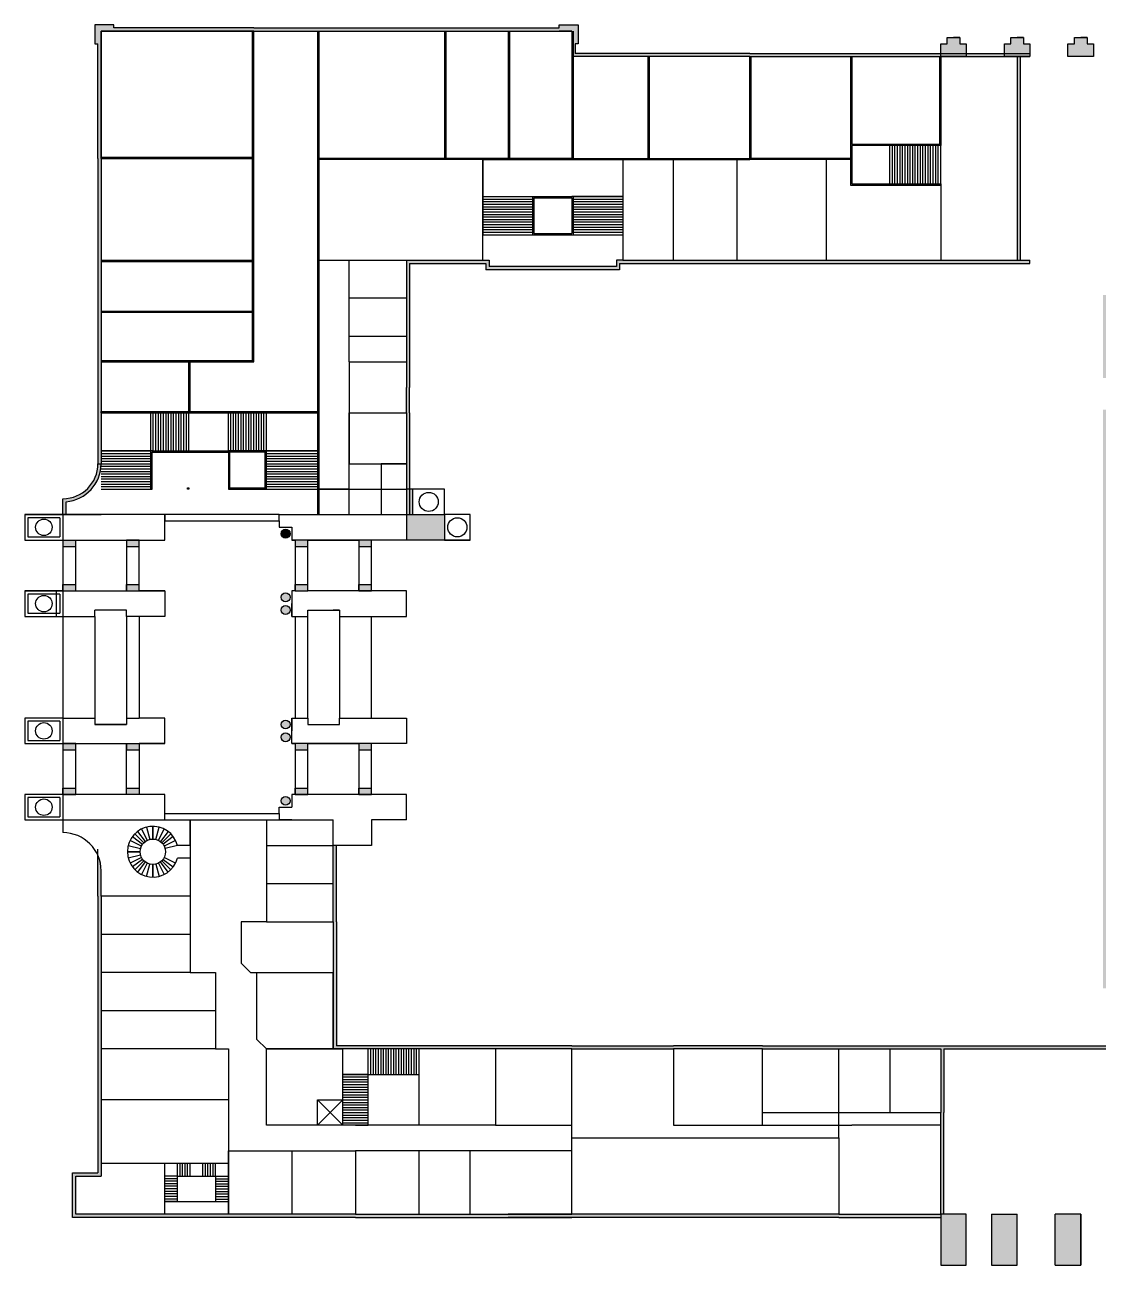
# Model space of a CAD drawing. Header units: millimetres. Extents: x -1894 to 190020, y -95300 to 20950.
# Drawn here: x -1894 to 82481, y -95300 to 2200 of the extents above; entities that cross this region are included whole.
import ezdxf

# ---------------------------------------------------------------- set-up
doc = ezdxf.new("R2010")
doc.units = ezdxf.units.MM

msp = doc.modelspace()

# ---------------------------------------------------------------- hatches: boundary and pattern name
h = msp.add_hatch(color=256)
h.dxf.hatch_style = 1
h.paths.add_polyline_path([(41606, 2200), (40106, 2200), (40106, 1950), (36106, 1950), (31106, 1950), (21106, 1950), (16106, 1950), (5106, 1950), (5106, 2200), (3606, 2200), (3606, 700), (3856, 700), (3856, -8300), (3856, -16300), (3856, -20300), (3856, -24300), (3856, -28300), (3856, -32300), (3856, -33499, 0.103148), (4106, -32300), (4106, -28300), (4106, -24300), (4106, -20300), (4106, -16300), (4106, -8300), (4106, 1700), (5106, 1700), (6106, 1700), (16106, 1700), (21106, 1700), (31106, 1700), (36106, 1700), (41106, 1700), (41106, -300), (47106, -300), (55106, -300), (63106, -300), (70106, -300), (70106, -50), (63106, -50), (55106, -50), (47106, -50), (41356, -50), (41356, 700), (41606, 700)])
h = msp.add_hatch(color=256)
h.dxf.hatch_style = 1
h.paths.add_polyline_path([(72106, 700), (71606, 700), (71606, 1200), (71106, 1200), (70606, 1200), (70606, 700), (70106, 700), (70106, -300), (72106, -300)])
h.paths.add_polyline_path([(77106, 700), (76606, 700), (76606, 1200), (76106, 1200), (75606, 1200), (75606, 700), (75106, 700), (75106, -300), (77106, -300)])
h.paths.add_polyline_path([(82106, 700), (81606, 700), (81606, 1200), (81106, 1200), (80606, 1200), (80606, 700), (80106, 700), (80106, -300), (82106, -300)])
h.paths.add_polyline_path([(87106, 700), (86606, 700), (86606, 1200), (86106, 1200), (85606, 1200), (85606, 700), (85106, 700), (85106, -300), (87106, -300)])
h = msp.add_hatch(color=256)
h.dxf.hatch_style = 1
h.paths.add_polyline_path([(76356, -300), (76106, -300), (76106, -16300), (76356, -16300)])
h.paths.add_polyline_path([(87106, -300), (86856, -300), (86856, -19050), (82856, -19050), (82856, -22300), (82856, -25550), (97356, -25550), (97356, -19300), (97356, -12550), (113106, -12550), (113856, -12550), (113856, -16550), (116106, -16550), (116106, -16300), (114106, -16300), (114106, -12300), (110106, -12300), (97106, -12300), (97106, -19300), (97106, -25300), (83106, -25300), (83106, -19300), (86856, -19300), (87106, -19300)])
h.paths.add_polyline_path([(77106, -16300), (70106, -16300), (61106, -16300), (54106, -16300), (49106, -16300), (45106, -16300), (44606, -16300), (44606, -16800), (34606, -16800), (34606, -16300), (28356, -16300), (28106, -16300), (28106, -19300), (28106, -22300), (28106, -24300), (28106, -26300), (28106, -28300), (28106, -34300), (28356, -34300), (28356, -28300), (28356, -26300), (28356, -24300), (28356, -22300), (28356, -19300), (28356, -16550), (34356, -16550), (34356, -17050), (44856, -17050), (44856, -16550), (49106, -16550), (54106, -16550), (61106, -16550), (70106, -16550), (77106, -16550)])
h = msp.add_hatch(color=256)
h.dxf.hatch_style = 1
h.paths.add_polyline_path([(75106, -50), (72106, -50), (72106, -300), (75106, -300)])
h = msp.add_hatch(color=256)
h.dxf.hatch_style = 1
h.paths.add_polyline_path([(22606, -68300), (22606, -62300), (22356, -62300), (22356, -68300), (22356, -78300), (23106, -78300), (25106, -78300), (41106, -78300), (49106, -78300), (56106, -78300), (63106, -78300), (67106, -78300), (70106, -78300), (70106, -83300), (70106, -84300), (70106, -91300), (70356, -91300), (70356, -84300), (70356, -83300), (70356, -78300), (84856, -78300), (84856, -91300), (85106, -91300), (85106, -86300), (85106, -78300), (85106, -76300), (85106, -73300), (83106, -73300), (83106, -71300), (83106, -59300), (83106, -54300), (83106, -48300), (83106, -43300), (83106, -37300), (83106, -31300), (83106, -30400), (83106, -30300), (83106, -28300), (91106, -28300), (97106, -28300), (97106, -31300), (97106, -37300), (97106, -43300), (97106, -48300), (97106, -54300), (97106, -59300), (97106, -65300), (97106, -71300), (97106, -73300), (97106, -78300), (97106, -80300), (109106, -80300), (113106, -80300), (113106, -79300), (113106, -77007, 11.742018), (112856, -77050), (112856, -80050), (109106, -80050), (97356, -80050), (97356, -73300), (97356, -71300), (97356, -59300), (97356, -54300), (97356, -48300), (97356, -43300), (97356, -37300), (97356, -31300), (97356, -28050), (91106, -28050), (82856, -28050), (82856, -30300), (82856, -30400), (82856, -31300), (82856, -37300), (82856, -43300), (82856, -48300), (82856, -54300), (82856, -59300), (82856, -71300), (82856, -73550), (84856, -73550), (84856, -76300), (84856, -78050), (70106, -78050), (63106, -78050), (56106, -78050), (49106, -78050), (41106, -78050), (22606, -78050)])
h = msp.add_hatch(color=256)
h.dxf.hatch_style = 1
h.paths.add_polyline_path([(4106, -32300), (3856, -32300, -0.414214), (1106, -35050), (1106, -36300), (1356, -36300), (1356, -35290, 0.389983)])
h = msp.add_hatch(color=256)
h.dxf.hatch_style = 1
h.paths.add_polyline_path([(28356, -34300), (28106, -34300), (28106, -36300), (28356, -36300)])
h = msp.add_hatch(color=256)
h.dxf.hatch_style = 1
h.paths.add_polyline_path([(28606, -34300), (28356, -34300), (28356, -36300), (28606, -36300)])
h.paths.add_polyline_path([(31106, -36300), (28106, -36300), (28106, -38300), (31106, -38300)])
h = msp.add_hatch(color=256)
h.dxf.hatch_style = 1
h.paths.add_polyline_path([(18956, -37800, 1), (18256, -37800, 1)])
h.paths.add_polyline_path([(18256, -42800, 1), (18956, -42800, 1)])
h.paths.add_polyline_path([(18956, -43800, 1), (18256, -43800, 1)])
h.paths.add_polyline_path([(18956, -53800, 1), (18256, -53800, 1)])
h.paths.add_polyline_path([(18256, -52800, 1), (18956, -52800, 1)])
h.paths.add_polyline_path([(18956, -58800, 1), (18256, -58800, 1)])
h.paths.add_polyline_path([(20356, -57800), (19356, -57800), (19356, -58300), (20356, -58300)])
h.paths.add_polyline_path([(25356, -57800), (24356, -57800), (24356, -58300), (25356, -58300)])
h.paths.add_polyline_path([(25356, -54300), (24356, -54300), (24356, -54800), (25356, -54800)])
h.paths.add_polyline_path([(20356, -54300), (19356, -54300), (19356, -54800), (20356, -54800)])
h.paths.add_polyline_path([(20356, -41800), (19356, -41800), (19356, -42300), (20356, -42300)])
h.paths.add_polyline_path([(20356, -38300), (19356, -38300), (19356, -38800), (20356, -38800)])
h.paths.add_polyline_path([(25356, -38300), (24356, -38300), (24356, -38800), (25356, -38800)])
h.paths.add_polyline_path([(25356, -41800), (24356, -41800), (24356, -42300), (25356, -42300)])
h.paths.add_polyline_path([(7106, -41800), (6106, -41800), (6106, -42300), (7106, -42300)])
h.paths.add_polyline_path([(7106, -38300), (6106, -38300), (6106, -38800), (7106, -38800)])
h.paths.add_polyline_path([(2106, -38300), (1106, -38300), (1106, -38800), (2106, -38800)])
h.paths.add_polyline_path([(2106, -41800), (1106, -41800), (1106, -42300), (2106, -42300)])
h.paths.add_polyline_path([(2106, -57800), (1106, -57800), (1106, -58300), (2106, -58300)])
h.paths.add_polyline_path([(2106, -54300), (1106, -54300), (1106, -54800), (2106, -54800)])
h.paths.add_polyline_path([(7106, -54300), (6106, -54300), (6106, -54800), (7106, -54800)])
h.paths.add_polyline_path([(7106, -57800), (6106, -57800), (6106, -58300), (7106, -58300)])
h = msp.add_hatch(color=256)
h.dxf.hatch_style = 1
h.set_gradient(color1=(255, 0, 0), color2=(255, 255, 0), tint=1)
h.paths.add_polyline_path([(18256, -37800, 1), (18956, -37800, 1)])
h = msp.add_hatch(color=256)
h.dxf.hatch_style = 1
h.paths.add_polyline_path([(70106, -91300), (62106, -91300), (41106, -91300), (33106, -91300), (29106, -91300), (24106, -91300), (19106, -91300), (14106, -91300), (4106, -91300), (2106, -91300), (2106, -89300), (2106, -88300), (4106, -88300), (4106, -66300), (4106, -64300, 0.103148), (3856, -63101), (3856, -64300), (3856, -66300), (3856, -88050), (1856, -88050), (1856, -89300), (1856, -91550), (4106, -91550), (14106, -91550), (19106, -91550), (24106, -91550), (29106, -91550), (33106, -91550), (41106, -91550), (62106, -91550), (70106, -91550)])
h = msp.add_hatch(color=256)
h.dxf.hatch_style = 1
h.paths.add_polyline_path([(72106, -91300), (70106, -91300), (70106, -95300), (72106, -95300)])
h.paths.add_polyline_path([(76106, -91300), (74106, -91300), (74106, -95300), (76106, -95300)])
h.paths.add_polyline_path([(81106, -91300), (79106, -91300), (79106, -95300), (81106, -95300)])
h.paths.add_polyline_path([(85106, -91300), (83106, -91300), (83106, -95300), (85106, -95300)])

# ---------------------------------------------------------------- linework, layer by layer
for p, q in [((5106, 2200), (3606, 2200)), ((3606, 2200), (3606, 700)), ((5106, 1950), (5106, 2200)), ((40106, 1950), (40106, 2200)), ((40106, 2200), (41606, 2200)), ((41606, 2200), (41606, 700)), ((4106, 1700), (16106, 1700)), ((16106, 1700), (4106, 1700)), ((4106, 1700), (4106, -8300)), ((4106, -8300), (4106, 1700)), ((4106, 1700), (6106, 1700)), ((4106, 1700), (5106, 1700)), ((16106, 1950), (5106, 1950)), ((16006, -8300), (16006, 1700)), ((16106, 1950), (21106, 1950)), ((16106, -8300), (16106, 1700)), ((16106, 1700), (21106, 1700)), ((21106, 1950), (31106, 1950)), ((21106, 1700), (21106, -28300)), ((21106, 1700), (31106, 1700)), ((21206, 1700), (21206, -28300)), ((31106, 1950), (36106, 1950)), ((31106, 1700), (31106, -8300)), ((31106, 1700), (36106, 1700)), ((31206, 1700), (31206, -8300)), ((36106, 1950), (40106, 1950)), ((36106, 1700), (36106, -8300)), ((36106, 1700), (41106, 1700)), ((36206, 1700), (36206, -8300)), ((41106, 1700), (40106, 1700)), ((41106, 1700), (41106, -8300)), ((41206, 1700), (41206, -8300)), ((70606, 700), (70606, 1200)), ((70606, 1200), (71606, 1200)), ((71606, 1200), (71106, 1200)), ((71606, 1200), (71606, 700)), ((75606, 700), (75606, 1200)), ((75606, 1200), (76606, 1200)), ((76606, 1200), (76106, 1200)), ((76606, 1200), (76606, 700)), ((80606, 700), (80606, 1200)), ((80606, 1200), (81606, 1200)), ((81606, 1200), (81106, 1200)), ((81606, 1200), (81606, 700)), ((3606, 700), (3856, 700)), ((3856, -8300), (3856, 700)), ((41606, 700), (41356, 700)), ((41356, 700), (41356, -50)), ((70106, -300), (70106, 700)), ((70106, 700), (70606, 700)), ((71606, 700), (72106, 700)), ((72106, 700), (72106, -300)), ((75106, -300), (75106, 700)), ((75106, 700), (75606, 700)), ((76606, 700), (77106, 700)), ((77106, 700), (77106, -300)), ((77106, 700), (77106, -300)), ((80106, -300), (80106, 700)), ((80106, 700), (80606, 700)), ((81606, 700), (82106, 700)), ((82106, 700), (82106, -300)), ((82106, 700), (82106, -300)), ((47106, -300), (41106, -300)), ((47106, -50), (41356, -50)), ((55106, -50), (47106, -50)), ((47106, -8300), (47106, -300)), ((55106, -300), (47106, -300)), ((47206, -8300), (47206, -300)), ((55106, -50), (63106, -50)), ((55106, -8300), (55106, -300)), ((55106, -300), (63106, -300)), ((55206, -8300), (55206, -300)), ((63006, -300), (63006, -8300)), ((63106, -50), (70106, -50)), ((63106, -300), (63106, -7200)), ((63106, -300), (70106, -300)), ((70006, -300), (70006, -7300)), ((70106, -50), (77106, -50)), ((70106, -300), (70106, -7300)), ((72106, -300), (70106, -300)), ((70106, -300), (70106, -300)), ((70106, -300), (77106, -300)), ((77106, -300), (75106, -300)), ((77106, -300), (75106, -300)), ((76106, -300), (76106, -16300)), ((76356, -300), (76356, -16300)), ((82106, -300), (80106, -300)), ((82106, -300), (80106, -300)), ((63006, -7300), (63006, -10400)), ((70106, -7200), (63106, -7200)), ((70106, -7300), (63106, -7300)), ((63106, -7300), (63106, -10300)), ((66106, -10300), (66106, -7300)), ((66306, -10300), (66306, -7300)), ((66506, -10300), (66506, -7300)), ((66706, -10300), (66706, -7300)), ((66906, -10300), (66906, -7300)), ((67106, -10300), (67106, -7300)), ((67306, -10300), (67306, -7300)), ((67506, -10300), (67506, -7300)), ((67706, -10300), (67706, -7300)), ((67906, -10300), (67906, -7300)), ((68106, -10300), (68106, -7300)), ((68306, -10300), (68306, -7300)), ((68506, -10300), (68506, -7300)), ((68706, -10300), (68706, -7300)), ((68906, -10300), (68906, -7300)), ((69106, -10300), (69106, -7300)), ((69306, -10300), (69306, -7300)), ((69506, -10300), (69506, -7300)), ((69706, -10300), (69706, -7300)), ((69906, -10300), (69906, -7300)), ((70106, -10300), (70106, -7300)), ((3856, -8300), (3856, -16300)), ((4106, -8200), (16106, -8200)), ((4106, -8300), (16106, -8300)), ((4106, -8300), (4106, -16300)), ((16006, -16300), (16006, -8300)), ((16106, -16300), (16106, -8300)), ((31106, -8300), (21106, -8300)), ((21106, -8300), (21106, -16300)), ((31106, -8400), (21106, -8400)), ((36106, -8300), (31106, -8300)), ((36106, -8400), (31106, -8400)), ((34106, -16300), (34106, -8300)), ((34106, -8300), (45106, -8300)), ((34106, -8300), (34106, -11300)), ((34106, -8400), (45106, -8400)), ((41106, -8300), (36106, -8300)), ((41106, -8300), (47106, -8300)), ((41106, -8400), (47106, -8400)), ((45106, -8300), (45106, -16300)), ((47106, -8300), (55106, -8300)), ((47106, -8400), (55106, -8400)), ((49106, -16300), (49106, -8300)), ((54106, -16300), (54106, -8300)), ((63106, -8300), (55106, -8300)), ((63106, -8400), (55106, -8400)), ((63106, -8300), (61106, -8300)), ((61106, -8300), (61106, -16300)), ((63006, -10400), (66106, -10400)), ((63106, -10300), (70106, -10300)), ((63106, -10300), (66106, -10300)), ((63106, -10400), (70106, -10400)), ((70106, -10300), (70106, -16300)), ((34106, -11300), (45106, -11300)), ((34106, -11300), (34106, -14300)), ((34106, -11300), (38106, -11300)), ((34106, -11300), (38106, -11300)), ((34106, -11500), (38006, -11500)), ((38006, -11300), (38006, -14300)), ((38106, -11300), (41106, -11300)), ((38106, -11400), (38106, -14200)), ((38106, -11400), (41106, -11400)), ((45106, -11300), (41106, -11300)), ((41106, -11300), (45106, -11300)), ((41106, -11400), (41106, -14200)), ((41206, -11300), (41206, -14300)), ((41206, -11500), (45106, -11500)), ((34106, -11700), (38006, -11700)), ((34106, -11900), (38006, -11900)), ((34106, -12100), (38006, -12100)), ((34106, -12300), (38006, -12300)), ((34106, -12500), (38006, -12500)), ((41206, -11700), (45106, -11700)), ((41206, -11900), (45106, -11900)), ((41206, -12100), (45106, -12100)), ((41206, -12300), (45106, -12300)), ((41206, -12500), (45106, -12500)), ((34106, -12700), (38006, -12700)), ((34106, -12900), (38006, -12900)), ((34106, -13100), (38006, -13100)), ((34106, -13300), (38006, -13300)), ((34106, -13500), (38006, -13500)), ((41206, -12700), (45106, -12700)), ((41206, -12900), (45106, -12900)), ((41206, -13100), (45106, -13100)), ((41206, -13300), (45106, -13300)), ((41206, -13500), (45106, -13500)), ((34106, -13700), (38006, -13700)), ((34106, -13900), (38006, -13900)), ((34106, -14100), (38006, -14100)), ((34106, -14300), (45106, -14300)), ((34106, -14300), (37106, -14300)), ((34106, -14300), (38106, -14300)), ((38106, -14200), (41106, -14200)), ((41106, -14300), (45106, -14300)), ((41206, -13700), (45106, -13700)), ((41206, -13900), (45106, -13900)), ((41206, -14100), (45106, -14100)), ((3856, -16300), (3856, -20300)), ((4106, -16300), (16106, -16300)), ((4106, -16300), (4106, -20300)), ((4106, -16400), (16106, -16400)), ((16006, -20300), (16006, -16300)), ((16106, -20300), (16106, -16300)), ((21106, -16300), (34106, -16300)), ((21106, -16300), (28106, -16300)), ((21106, -16300), (23606, -16300)), ((23606, -24300), (23606, -16300)), ((28106, -16300), (28106, -19300)), ((28356, -16300), (34606, -16300)), ((28356, -16550), (28356, -19300)), ((28356, -16550), (34356, -16550)), ((34106, -16300), (34606, -16300)), ((34356, -16550), (34356, -17050)), ((34606, -16300), (34606, -16800)), ((45106, -16300), (44606, -16300)), ((44606, -16300), (44606, -16800)), ((44856, -16550), (44856, -17050)), ((44856, -16550), (49106, -16550)), ((45106, -16300), (49106, -16300)), ((49106, -16300), (54106, -16300)), ((49106, -16550), (54106, -16550)), ((54106, -16300), (61106, -16300)), ((54106, -16550), (61106, -16550)), ((61106, -16300), (70106, -16300)), ((61106, -16550), (70106, -16550)), ((70106, -16300), (77106, -16300)), ((70106, -16550), (77106, -16550)), ((77106, -16550), (77106, -16300)), ((44856, -17050), (34356, -17050)), ((44606, -16800), (34606, -16800)), ((28106, -19300), (23606, -19300)), ((28106, -19300), (28106, -22300)), ((28356, -19300), (28356, -22300)), ((3856, -20300), (3856, -24300)), ((4106, -20300), (14106, -20300)), ((4106, -20300), (4106, -24300)), ((4106, -20400), (14106, -20400)), ((14106, -20300), (16106, -20300)), ((14106, -20400), (16106, -20400)), ((16006, -24300), (16006, -20300)), ((16106, -24300), (16106, -20300)), ((28106, -22300), (23606, -22300)), ((28106, -22300), (28106, -24300)), ((28356, -22300), (28356, -24300)), ((3856, -24300), (3856, -28300)), ((4106, -24200), (16106, -24200)), ((4106, -24300), (16106, -24300)), ((4106, -24300), (4106, -28300)), ((11006, -28300), (11006, -24300)), ((11106, -28300), (11106, -24300)), ((23606, -24300), (23606, -28300)), ((23606, -24300), (28106, -24300)), ((28106, -24300), (28106, -26300)), ((28356, -24300), (28356, -26300)), ((28106, -28300), (28106, -26300)), ((28356, -28300), (28356, -26300)), ((4106, -28300), (4106, -28200)), ((4106, -28200), (5806, -28200)), ((4106, -28200), (21106, -28200)), ((3856, -28300), (3856, -32300)), ((4106, -28300), (11106, -28300)), ((4106, -28300), (4106, -32300)), ((8006, -31300), (8006, -28300)), ((8206, -31300), (8206, -28300)), ((8406, -31300), (8406, -28300)), ((8606, -31300), (8606, -28300)), ((8806, -31300), (8806, -28300)), ((9006, -31300), (9006, -28300)), ((9206, -31300), (9206, -28300)), ((9406, -31300), (9406, -28300)), ((9606, -31300), (9606, -28300)), ((9806, -31300), (9806, -28300)), ((10006, -31300), (10006, -28300)), ((10206, -31300), (10206, -28300)), ((10406, -31300), (10406, -28300)), ((10606, -31300), (10606, -28300)), ((10806, -31300), (10806, -28300)), ((11006, -31300), (11006, -28300)), ((11106, -28300), (21106, -28300)), ((14106, -31300), (14106, -28300)), ((14306, -31300), (14306, -28300)), ((14506, -31300), (14506, -28300)), ((14706, -31300), (14706, -28300)), ((14906, -31300), (14906, -28300)), ((15106, -31300), (15106, -28300)), ((15306, -31300), (15306, -28300)), ((15506, -31300), (15506, -28300)), ((15706, -31300), (15706, -28300)), ((15906, -31300), (15906, -28300)), ((16106, -31300), (16106, -28300)), ((16306, -31300), (16306, -28300)), ((16506, -31300), (16506, -28300)), ((16706, -31300), (16706, -28300)), ((16906, -31300), (16906, -28300)), ((17106, -31300), (17106, -28300)), ((21106, -28300), (21106, -36300)), ((21206, -28300), (21206, -36300)), ((23606, -28300), (28106, -28300)), ((23606, -34300), (23606, -28300)), ((23606, -28300), (23606, -32300)), ((28106, -28300), (28106, -36300)), ((28356, -28300), (28356, -36300)), ((8106, -31300), (4106, -31300)), ((4106, -31300), (8006, -31300)), ((4106, -31500), (8006, -31500)), ((4106, -31700), (8006, -31700)), ((4106, -31900), (8006, -31900)), ((4106, -32100), (8006, -32100)), ((8006, -34300), (8006, -31300)), ((8006, -31300), (11006, -31300)), ((8106, -31300), (14106, -31300)), ((8106, -34300), (8106, -31400)), ((8106, -31400), (14106, -31400)), ((14106, -31300), (14106, -34300)), ((17106, -31300), (14106, -31300)), ((17106, -31300), (14106, -31300)), ((17106, -31400), (14106, -31400)), ((14206, -31300), (14206, -34300)), ((17006, -34300), (17006, -31300)), ((17106, -34300), (17106, -31300)), ((17106, -31300), (21106, -31300)), ((21106, -31300), (17106, -31300)), ((17106, -31500), (21106, -31500)), ((17106, -31700), (21106, -31700)), ((17106, -31900), (21106, -31900)), ((17106, -32100), (21106, -32100)), ((3856, -32300), (4106, -32300)), ((4106, -32300), (8006, -32300)), ((4106, -32500), (8006, -32500)), ((4106, -32700), (8006, -32700)), ((4106, -32900), (8006, -32900)), ((4106, -33100), (8006, -33100)), ((17106, -32300), (21106, -32300)), ((17106, -32500), (21106, -32500)), ((17106, -32700), (21106, -32700)), ((17106, -32900), (21106, -32900)), ((17106, -33100), (21106, -33100)), ((23606, -32300), (28106, -32300)), ((28106, -32300), (26106, -32300)), ((26106, -32300), (26106, -36300)), ((4106, -33300), (8006, -33300)), ((4106, -33500), (8006, -33500)), ((4106, -33700), (8006, -33700)), ((4106, -33900), (8006, -33900)), ((4106, -34100), (8006, -34100)), ((17106, -33300), (21106, -33300)), ((17106, -33500), (21106, -33500)), ((17106, -33700), (21106, -33700)), ((17106, -33900), (21106, -33900)), ((17106, -34100), (21106, -34100)), ((1106, -36300), (1106, -35050)), ((4106, -34300), (8106, -34300)), ((10906, -34300), (10906, -34200)), ((10906, -34200), (11006, -34200)), ((11006, -34300), (10906, -34300)), ((11006, -34200), (11006, -34300)), ((14106, -34200), (17106, -34200)), ((14106, -34300), (21106, -34300)), ((14106, -34300), (17106, -34300)), ((17106, -34300), (21106, -34300)), ((23606, -34300), (21106, -34300)), ((21106, -34300), (23606, -34300)), ((23606, -36300), (23606, -34300)), ((23606, -34300), (28106, -34300)), ((31106, -34300), (28106, -34300)), ((28606, -36300), (28606, -34300)), ((31106, -34300), (29106, -34300)), ((31106, -36300), (31106, -34300)), ((31106, -36300), (31106, -34300)), ((1356, -36300), (1356, -35290)), ((1106, -36300), (-1894, -36300)), ((-1894, -36300), (1106, -36300)), ((-1894, -36300), (-1894, -38300)), ((-1894, -36300), (4106, -36300)), ((-1894, -36300), (1106, -36300)), ((-1644, -36550), (-1644, -38050)), ((18106, -36300), (1106, -36300)), ((4106, -36300), (3606, -36300)), ((9106, -38300), (9106, -36300)), ((9106, -36300), (9106, -36800)), ((9106, -36800), (18106, -36800)), ((18106, -36300), (20606, -36300)), ((18106, -36800), (18106, -36300)), ((18106, -36800), (18106, -37300)), ((20606, -36300), (25106, -36300)), ((25106, -36300), (28106, -36300)), ((28106, -36300), (28106, -38300)), ((28106, -36300), (31106, -36300)), ((28106, -36300), (28606, -36300)), ((31106, -36300), (31106, -38300)), ((33106, -36300), (31106, -36300)), ((33106, -38300), (33106, -36300)), ((18106, -37300), (19106, -37300)), ((19106, -37300), (19106, -38300)), ((-1894, -38300), (9106, -38300)), ((-1894, -38300), (1106, -38300)), ((1106, -38300), (1106, -42300)), ((1106, -38300), (1106, -38800)), ((1106, -38800), (2106, -38800)), ((2106, -42300), (2106, -38300)), ((7106, -38300), (6106, -38300)), ((6106, -38300), (6106, -42300)), ((6106, -38300), (6106, -38800)), ((6106, -38800), (7106, -38800)), ((7106, -42300), (7106, -38300)), ((28106, -38300), (19106, -38300)), ((19106, -38300), (19356, -38300)), ((19356, -38300), (19356, -42300)), ((19356, -38300), (19356, -38800)), ((19356, -38800), (20356, -38800)), ((20356, -42300), (20356, -38300)), ((20356, -38300), (24356, -38300)), ((24356, -38300), (24356, -42300)), ((24356, -38300), (24356, -38800)), ((24356, -38800), (25356, -38800)), ((25356, -42300), (25356, -38300)), ((31106, -38300), (28106, -38300)), ((31106, -38300), (33106, -38300)), ((33106, -38300), (31106, -38300)), ((1106, -42300), (1106, -41800)), ((1106, -41800), (2106, -41800)), ((6106, -42300), (6106, -41800)), ((6106, -41800), (7106, -41800)), ((19356, -42300), (19356, -41800)), ((19356, -41800), (20356, -41800)), ((24356, -42300), (24356, -41800)), ((24356, -41800), (25356, -41800)), ((1106, -42300), (-1894, -42300)), ((-1894, -42300), (-1894, -44300)), ((-1894, -42300), (9106, -42300)), ((-1894, -42300), (-1894, -44300)), ((-1644, -42550), (-1644, -44050)), ((-1644, -42550), (-1644, -44050)), ((1106, -42300), (2106, -42300)), ((9106, -42300), (7106, -42300)), ((9106, -42300), (9106, -44300)), ((19356, -42300), (19106, -42300)), ((19106, -42300), (19106, -44300)), ((19356, -42300), (20356, -42300)), ((28106, -42300), (20356, -42300)), ((24356, -42300), (25356, -42300)), ((28106, -44300), (28106, -42300)), ((3606, -44300), (3606, -43800)), ((6106, -43800), (3606, -43800)), ((6106, -44300), (6106, -43800)), ((6106, -43800), (6106, -43800)), ((19106, -44300), (19106, -43300)), ((20356, -44300), (20356, -43800)), ((20356, -43800), (22856, -43800)), ((22856, -43800), (22356, -43800)), ((22856, -43800), (22856, -44300)), ((-1894, -44300), (1106, -44300)), ((1106, -44300), (1106, -52300)), ((1106, -44300), (3606, -44300)), ((3606, -44300), (3606, -52300)), ((6106, -44300), (6106, -52300)), ((7106, -44300), (6106, -44300)), ((6106, -44300), (6106, -52300)), ((9106, -44300), (7106, -44300)), ((7106, -44300), (7106, -52300)), ((19106, -44300), (19356, -44300)), ((19356, -44300), (19356, -52300)), ((19356, -44300), (20356, -44300)), ((20356, -52300), (20356, -44300)), ((22856, -44300), (28106, -44300)), ((22856, -44300), (22856, -52300)), ((25356, -52300), (25356, -44300)), ((1106, -52300), (-1894, -52300)), ((-1894, -52300), (-1894, -54300)), ((-1894, -52300), (-1894, -54300)), ((-1644, -52550), (-1644, -54050)), ((-1644, -52550), (-1644, -54050)), ((1106, -52300), (3606, -52300)), ((3606, -52300), (3606, -52800)), ((6106, -52300), (7106, -52300)), ((6106, -52300), (6106, -52800)), ((9106, -52300), (7106, -52300)), ((9106, -54300), (9106, -52300)), ((19106, -54300), (19106, -52300)), ((19106, -52300), (19356, -52300)), ((19106, -52300), (19106, -53300)), ((19356, -52300), (20356, -52300)), ((20356, -52300), (20356, -52800)), ((22856, -52300), (23856, -52300)), ((22856, -52300), (25356, -52300)), ((22856, -52800), (22856, -52300)), ((25356, -52300), (28106, -52300)), ((28106, -52300), (28106, -54300)), ((3606, -52800), (6106, -52800)), ((6106, -52800), (3606, -52800)), ((20356, -52800), (22856, -52800)), ((-1894, -54300), (1106, -54300)), ((-1894, -54300), (9106, -54300)), ((1106, -54300), (1106, -58300)), ((2106, -54300), (1106, -54300)), ((1106, -54300), (1106, -54800)), ((2106, -58300), (2106, -54300)), ((6106, -58300), (6106, -54300)), ((6106, -54300), (6106, -54800)), ((9106, -54300), (7106, -54300)), ((7106, -54300), (7106, -58300)), ((28106, -54300), (19106, -54300)), ((19106, -54300), (19356, -54300)), ((19356, -54300), (19356, -58300)), ((19356, -54300), (19356, -54800)), ((20356, -58300), (20356, -54300)), ((20356, -54300), (24356, -54300)), ((24356, -54300), (24356, -58300)), ((24356, -54300), (24356, -54800)), ((25356, -58300), (25356, -54300)), ((1106, -54800), (2106, -54800)), ((6106, -54800), (7106, -54800)), ((19356, -54800), (20356, -54800)), ((24356, -54800), (25356, -54800)), ((1106, -58300), (-1894, -58300)), ((-1894, -58300), (-1894, -60300)), ((-1894, -58300), (-1894, -60300)), ((1106, -58300), (1106, -57800)), ((1106, -57800), (2106, -57800)), ((9106, -58300), (1106, -58300)), ((1106, -58300), (2106, -58300)), ((6106, -58300), (6106, -57800)), ((6106, -57800), (7106, -57800)), ((7106, -58300), (6106, -58300)), ((9106, -60300), (9106, -58300)), ((19356, -58300), (19106, -58300)), ((19106, -58300), (19106, -59300)), ((28106, -58300), (19106, -58300)), ((19356, -58300), (19356, -57800)), ((19356, -57800), (20356, -57800)), ((19356, -58300), (20356, -58300)), ((24356, -58300), (24356, -57800)), ((24356, -57800), (25356, -57800)), ((24356, -58300), (25356, -58300)), ((28106, -60300), (28106, -58300)), ((-1644, -58550), (-1644, -60050)), ((-1644, -58550), (-1644, -60050)), ((18106, -59800), (18106, -59300)), ((18106, -59300), (19106, -59300)), ((-1894, -60300), (9106, -60300)), ((-1894, -60300), (1106, -60300)), ((1106, -60300), (1106, -61300)), ((4106, -60300), (12106, -60300)), ((9106, -59800), (18106, -59800)), ((9106, -60300), (19106, -60300)), ((11106, -62300), (11106, -60300)), ((11106, -60300), (11106, -66300)), ((12106, -60300), (17106, -60300)), ((17106, -60300), (17106, -62300)), ((18106, -59800), (18106, -60300)), ((19106, -60300), (18106, -60300)), ((19106, -60300), (22356, -60300)), ((22356, -62300), (22356, -60300)), ((28106, -60300), (25356, -60300)), ((25356, -60300), (25356, -62300)), ((7463, -62093), (6756, -61386)), ((6970, -61200), (7570, -62000)), ((7275, -61011), (7723, -61906)), ((7685, -60860), (7927, -61830)), ((8170, -61800), (8170, -60800)), ((8170, -60800), (8170, -61800)), ((8412, -61830), (8655, -60860)), ((8617, -61906), (9064, -61011)), ((9370, -61200), (8770, -62000)), ((8877, -62093), (9584, -61386)), ((6229, -62315), (7200, -62558)), ((7275, -62353), (6381, -61906)), ((6570, -61600), (7370, -62200)), ((9770, -61600), (8970, -62200)), ((9959, -61906), (9064, -62353)), ((10110, -62315), (9140, -62558)), ((11106, -62300), (10106, -62300)), ((11106, -62300), (11006, -62300)), ((17106, -62300), (22356, -62300)), ((17106, -62300), (17106, -65300)), ((25356, -62300), (22356, -62300)), ((22356, -68300), (22356, -62300)), ((22606, -68300), (22606, -62300)), ((3856, -64300), (3856, -62600)), ((7170, -62800), (6170, -62800)), ((6170, -62800), (6170, -62800)), ((6170, -62800), (6170, -62800)), ((6170, -62800), (6170, -62800)), ((6170, -62800), (7170, -62800)), ((7170, -62800), (6170, -62800)), ((6229, -63285), (7200, -63043)), ((7275, -63247), (6381, -63695)), ((9959, -63695), (9064, -63247)), ((11106, -63300), (10106, -63300)), ((3856, -66300), (3856, -64300)), ((4106, -66300), (4106, -64300)), ((7370, -63400), (6570, -64000)), ((6756, -64214), (7463, -63507)), ((7570, -63600), (6970, -64400)), ((7723, -63695), (7275, -64589)), ((7685, -64741), (7927, -63770)), ((8170, -63800), (8170, -64800)), ((8170, -64800), (8170, -63800)), ((8412, -63770), (8655, -64741)), ((8617, -63695), (9064, -64589)), ((9370, -64400), (8770, -63600)), ((8877, -63507), (9584, -64214)), ((8970, -63400), (9770, -64000)), ((8170, -64800), (8170, -64800)), ((17106, -65300), (22356, -65300)), ((17106, -65300), (17106, -68300)), ((3856, -66300), (3856, -88050)), ((4106, -66300), (4106, -88300)), ((11106, -66300), (4106, -66300)), ((11106, -66300), (11106, -69300)), ((17106, -68300), (15106, -68300)), ((15106, -68300), (15106, -71550)), ((17106, -68300), (22356, -68300)), ((22356, -68300), (22356, -78300)), ((22606, -68300), (22606, -78050)), ((11106, -69300), (4106, -69300)), ((11106, -69300), (11106, -72300)), ((15856, -72300), (15106, -71550)), ((11106, -72300), (4106, -72300)), ((11106, -72300), (13106, -72300)), ((13106, -72300), (13106, -75300)), ((15856, -72300), (16356, -72300)), ((16356, -77550), (16356, -72300)), ((16356, -72300), (22356, -72300)), ((22356, -78300), (22356, -72300)), ((13106, -75300), (4106, -75300)), ((13106, -75300), (13106, -78300)), ((22356, -78300), (22356, -75300)), ((16356, -77550), (17106, -78300)), ((13106, -78300), (4106, -78300)), ((13106, -78300), (14106, -78300)), ((14106, -78300), (14106, -82300)), ((17106, -84300), (17106, -78300)), ((17106, -78300), (23106, -78300)), ((22356, -78300), (17106, -78300)), ((41106, -78300), (22356, -78300)), ((41106, -78050), (22606, -78050)), ((23106, -84300), (23106, -78300)), ((25106, -80300), (25106, -78300)), ((25306, -80300), (25306, -78300)), ((25506, -80300), (25506, -78300)), ((25706, -80300), (25706, -78300)), ((25906, -80300), (25906, -78300)), ((26106, -80300), (26106, -78300)), ((26306, -80300), (26306, -78300)), ((26506, -80300), (26506, -78300)), ((26706, -80300), (26706, -78300)), ((26906, -80300), (26906, -78300)), ((27106, -80300), (27106, -78300)), ((27306, -80300), (27306, -78300)), ((27506, -80300), (27506, -78300)), ((27706, -80300), (27706, -78300)), ((27906, -80300), (27906, -78300)), ((28106, -80300), (28106, -78300)), ((28306, -80300), (28306, -78300)), ((28506, -80300), (28506, -78300)), ((28706, -80300), (28706, -78300)), ((28906, -80300), (28906, -78300)), ((29106, -84300), (29106, -78300)), ((41106, -78300), (35106, -78300)), ((35106, -78300), (35106, -84300)), ((41106, -78050), (49106, -78050)), ((41106, -91300), (41106, -78300)), ((41106, -78300), (49106, -78300)), ((56106, -78050), (49106, -78050)), ((49106, -78300), (49106, -84300)), ((56106, -78300), (49106, -78300)), ((56106, -78050), (63106, -78050)), ((56106, -84300), (56106, -78300)), ((56106, -78300), (63106, -78300)), ((62106, -84300), (62106, -78300)), ((63106, -78050), (70106, -78050)), ((63106, -78300), (70106, -78300)), ((63106, -78300), (67106, -78300)), ((66106, -78300), (66106, -83300)), ((70106, -78050), (84856, -78050)), ((70106, -78300), (70106, -83300)), ((70356, -78300), (84856, -78300)), ((70356, -78300), (70356, -83300)), ((25106, -80300), (23106, -80300)), ((23106, -80300), (25106, -80300)), ((23106, -80500), (25106, -80500)), ((23106, -80700), (25106, -80700)), ((23106, -80900), (25106, -80900)), ((25106, -84300), (25106, -80300)), ((25106, -80300), (29106, -80300)), ((23106, -81100), (25106, -81100)), ((23106, -81300), (25106, -81300)), ((23106, -81500), (25106, -81500)), ((23106, -81700), (25106, -81700)), ((14106, -82300), (4106, -82300)), ((14106, -82300), (14106, -87300)), ((21106, -84300), (21106, -82300)), ((21106, -82300), (23106, -82300)), ((23106, -82300), (21106, -84300)), ((21106, -84300), (21106, -82300)), ((21106, -82300), (23106, -84300)), ((23106, -81900), (25106, -81900)), ((23106, -82100), (25106, -82100)), ((23106, -82300), (25106, -82300)), ((23106, -82500), (25106, -82500)), ((23106, -82700), (25106, -82700)), ((23106, -82900), (25106, -82900)), ((23106, -83100), (25106, -83100)), ((23106, -83300), (25106, -83300)), ((23106, -83500), (25106, -83500)), ((23106, -83700), (25106, -83700)), ((56106, -84300), (56106, -83300)), ((56106, -83300), (70106, -83300)), ((70106, -84300), (70106, -83300)), ((70356, -84300), (70356, -83300)), ((23106, -84300), (17106, -84300)), ((23106, -84300), (21106, -84300)), ((23106, -83900), (25106, -83900)), ((23106, -84100), (25106, -84100)), ((29106, -84300), (23106, -84300)), ((29106, -84300), (24106, -84300)), ((24106, -84300), (25106, -84300)), ((35106, -84300), (29106, -84300)), ((35106, -84300), (41106, -84300)), ((49106, -84300), (56106, -84300)), ((56106, -84300), (63106, -84300)), ((62106, -85300), (62106, -84300)), ((70106, -84300), (63106, -84300)), ((70106, -91300), (70106, -84300)), ((70356, -91300), (70356, -84300)), ((41106, -91300), (41106, -85300)), ((41106, -85300), (62106, -85300)), ((62106, -85300), (62106, -91300)), ((14106, -91300), (14106, -86300)), ((14106, -86300), (19106, -86300)), ((19106, -86300), (19106, -91300)), ((19106, -86300), (24106, -86300)), ((24106, -86300), (24106, -91300)), ((29106, -86300), (24106, -86300)), ((29106, -91300), (29106, -86300)), ((33106, -86300), (29106, -86300)), ((33106, -91300), (33106, -86300)), ((41106, -86300), (33106, -86300)), ((41106, -91300), (41106, -86300)), ((14106, -87300), (4106, -87300)), ((9106, -91300), (9106, -87300)), ((10106, -88300), (10106, -87300)), ((10306, -88300), (10306, -87300)), ((10506, -88300), (10506, -87300)), ((10706, -88300), (10706, -87300)), ((10906, -88300), (10906, -87300)), ((11106, -88300), (11106, -87300)), ((12106, -88300), (12106, -87300)), ((12306, -88300), (12306, -87300)), ((12506, -88300), (12506, -87300)), ((12706, -88300), (12706, -87300)), ((12906, -88300), (12906, -87300)), ((13106, -88100), (13106, -87300)), ((13106, -88300), (13106, -87300)), ((14106, -87300), (14106, -91300)), ((1856, -88050), (3856, -88050)), ((1856, -89300), (1856, -88050)), ((2106, -89300), (2106, -88300)), ((2106, -88300), (4106, -88300)), ((10106, -88300), (9106, -88300)), ((10106, -88500), (9106, -88500)), ((10106, -88700), (9106, -88700)), ((10106, -90300), (10106, -88300)), ((10106, -88300), (12106, -88300)), ((12106, -88300), (13106, -88300)), ((13106, -88300), (13106, -88100)), ((13106, -88300), (13106, -90300)), ((13106, -88300), (14106, -88300)), ((13106, -88500), (14106, -88500)), ((13106, -88700), (14106, -88700)), ((1856, -91550), (1856, -89300)), ((2106, -91300), (2106, -89300)), ((10106, -88900), (9106, -88900)), ((10106, -89100), (9106, -89100)), ((10106, -89300), (9106, -89300)), ((10106, -89500), (9106, -89500)), ((13106, -88900), (14106, -88900)), ((13106, -89100), (14106, -89100)), ((13106, -89300), (14106, -89300)), ((13106, -89500), (14106, -89500)), ((10106, -89700), (9106, -89700)), ((10106, -89900), (9106, -89900)), ((10106, -90100), (9106, -90100)), ((9106, -91300), (9106, -90300)), ((9106, -90300), (14106, -90300)), ((9106, -90300), (10106, -90300)), ((10106, -90300), (9106, -90300)), ((13106, -89700), (14106, -89700)), ((13106, -89900), (14106, -89900)), ((13106, -90100), (14106, -90100)), ((13106, -90300), (14106, -90300)), ((4106, -91550), (1856, -91550)), ((4106, -91300), (2106, -91300)), ((14106, -91300), (4106, -91300)), ((14106, -91550), (4106, -91550)), ((14106, -91300), (9106, -91300)), ((19106, -91300), (14106, -91300)), ((19106, -91550), (14106, -91550)), ((24106, -91300), (19106, -91300)), ((24106, -91550), (19106, -91550)), ((24106, -91300), (29106, -91300)), ((24106, -91550), (29106, -91550)), ((29106, -91300), (33106, -91300)), ((29106, -91550), (33106, -91550)), ((33106, -91300), (33106, -91300)), ((33106, -91300), (41106, -91300)), ((33106, -91550), (41106, -91550)), ((41106, -91300), (36106, -91300)), ((41106, -91550), (36106, -91550)), ((62106, -91300), (41106, -91300)), ((62106, -91550), (41106, -91550)), ((62106, -91300), (70106, -91300)), ((62106, -91550), (70106, -91550)), ((70106, -91300), (70106, -95300)), ((72106, -91300), (70106, -91300)), ((72106, -95300), (72106, -91300)), ((74106, -91300), (74106, -95300)), ((74106, -91300), (76106, -91300)), ((76106, -95300), (76106, -91300)), ((79106, -95300), (79106, -91300)), ((81106, -91300), (79106, -91300)), ((81106, -91300), (81106, -95300)), ((81106, -95300), (81106, -91300)), ((70106, -95300), (72106, -95300)), ((74106, -95300), (76106, -95300)), ((76106, -95300), (76106, -95300)), ((79106, -95300), (81106, -95300))]:
    msp.add_line(p, q)
at = {"color": 0}
for p, q in [((856, -36550), (-1644, -36550)), ((856, -36550), (856, -38050)), ((1106, -36300), (1106, -60300)), ((-1644, -38050), (856, -38050)), ((856, -42550), (-1644, -42550)), ((856, -42550), (-1644, -42550)), ((856, -42550), (856, -44050)), ((856, -42550), (856, -44050)), ((-1644, -44050), (856, -44050)), ((-1644, -44050), (856, -44050)), ((856, -52550), (-1644, -52550)), ((856, -52550), (-1644, -52550)), ((856, -52550), (856, -54050)), ((856, -52550), (856, -54050)), ((-1644, -54050), (856, -54050)), ((-1644, -54050), (856, -54050)), ((856, -58550), (-1644, -58550)), ((856, -58550), (-1644, -58550)), ((856, -58550), (856, -60050)), ((856, -58550), (856, -60050)), ((-1644, -60050), (856, -60050)), ((-1644, -60050), (856, -60050))]:
    msp.add_line(p, q, dxfattribs=at)
at = {"color": 24}
msp.add_line((1106, -36300), (1106, -36550), dxfattribs=at)
at = {"color": 0, "extrusion": (-3.63798e-15, 1, 0)}
msp.add_line((606, -44300, 10000), (606, -42300, 10000), dxfattribs=at)
for centre, radius in [((29856, -35300), 750), ((32106, -37300), 750), ((18606, -37800), 350), ((18606, -42800), 350), ((18606, -43800), 350), ((18606, -52800), 350), ((18606, -53800), 350), ((18606, -58800), 350), ((8170, -62800), 1000)]:
    msp.add_circle(centre, radius)
at = {"color": 0}
for centre in [(-394, -37300), (-394, -43300), (-394, -53300), (-394, -59300)]:
    msp.add_circle(centre, 650, dxfattribs=at)
for centre, radius, start, end in [((1106, -32300), 2750, 270, 0), ((1106, -32300), 3000, 274.78019, 0), ((1106, -64300), 3000, 0, 90), ((8170, -62800), 2000, 14.03624, 345.52249)]:
    msp.add_arc(centre, radius, start, end)

doc.saveas('drawing.dxf')
